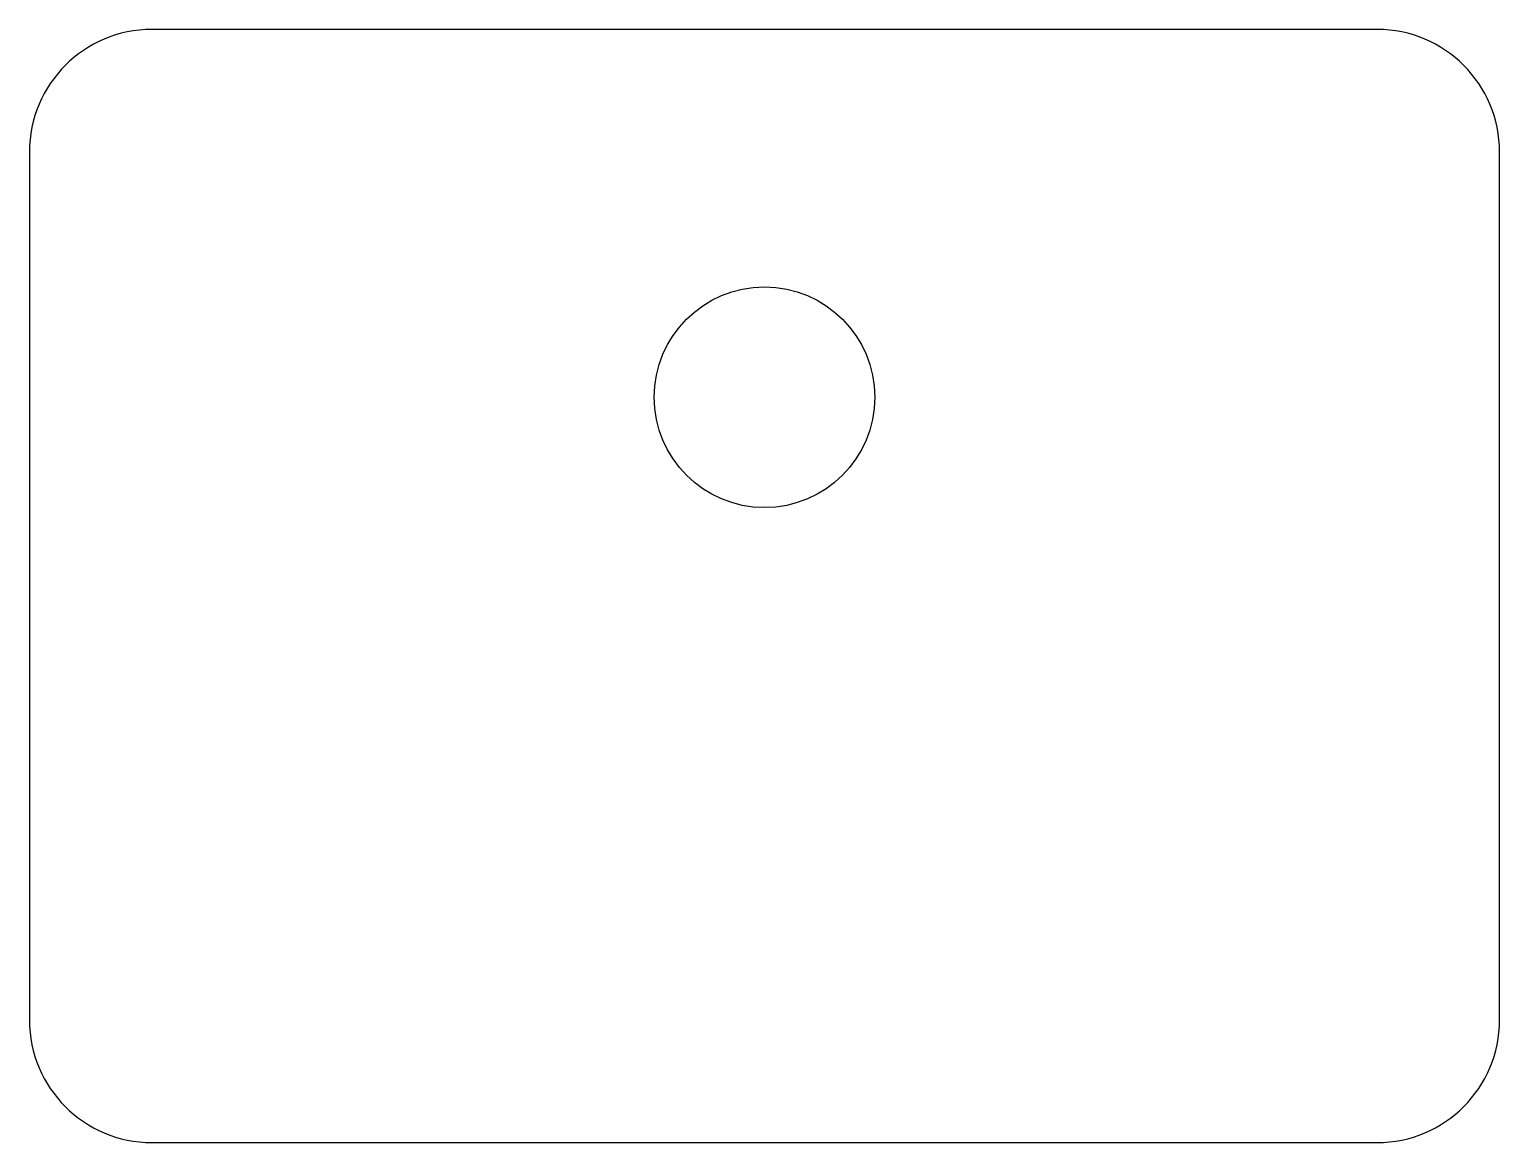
# Model space of a CAD drawing. Header units: millimetres. Extents: x 0 to 60, y 0 to 45.4.
import ezdxf

# ---------------------------------------------------------------- set-up
doc = ezdxf.new("R2010")
doc.units = ezdxf.units.MM

msp = doc.modelspace()

# ---------------------------------------------------------------- linework, layer by layer
at = {"color": 7, "linetype": 'Continuous', "lineweight": 25}
for p, q in [((55, 45.396), (5, 45.396)), ((0, 40.396), (0, 5)), ((60, 5), (60, 40.396)), ((5, 0), (55, 0))]:
    msp.add_line(p, q, dxfattribs=at)
msp.add_circle((30, 30.396), 4.5, dxfattribs=at)
for centre, start, end in [((5, 40.396), 90, 180), ((55, 40.396), 0, 90), ((5, 5), 180, 270), ((55, 5), 270, 0)]:
    msp.add_arc(centre, 5, start, end, dxfattribs=at)

doc.saveas('drawing.dxf')
